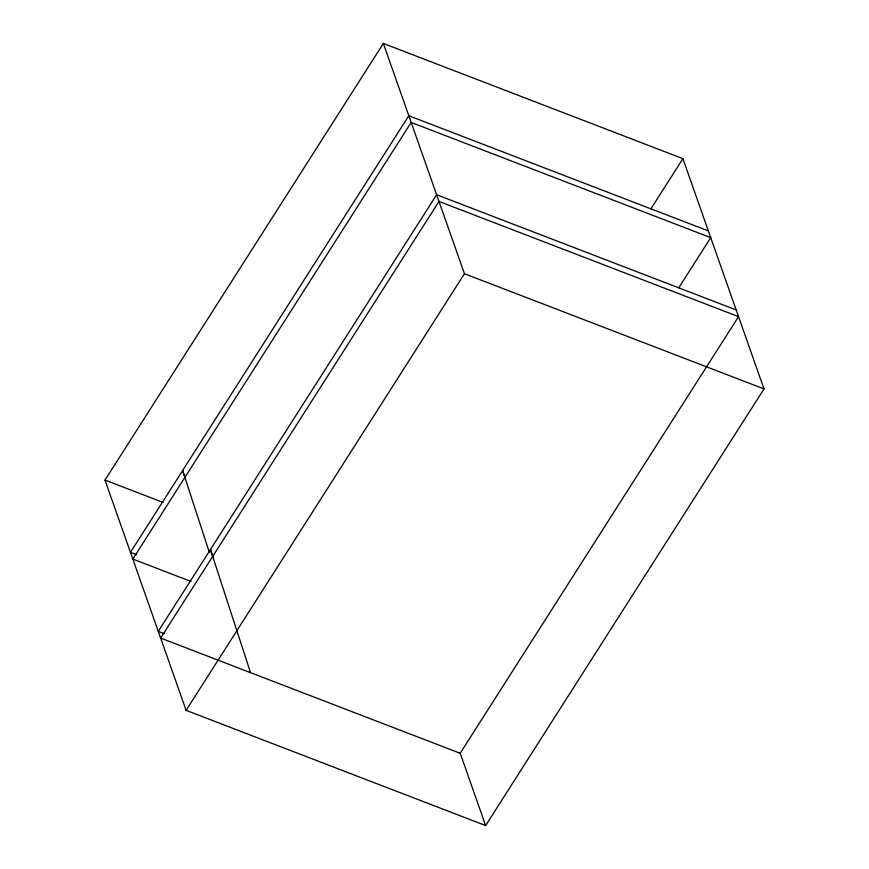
<?xml version="1.0" encoding="UTF-8"?>
<svg xmlns="http://www.w3.org/2000/svg" width="869" height="869" viewBox="0 0 869 869"><rect width="100%" height="100%" fill="white"/><g stroke="black" fill="none" stroke-linecap="round" stroke-linejoin="round"><path stroke-width="1.3" d="M104.997 480.079L383.348 43.45L682.904 158.647L764.003 388.921L485.652 825.55L186.096 710.353L104.997 480.079L163.144 502.445M186.096 710.353L464.448 273.724L383.348 43.45M650.848 208.94L682.904 158.647M678.667 287.932L710.723 237.639L411.167 122.442L132.816 559.082L190.963 581.437M708.365 230.926L408.81 115.729L130.459 552.358L136.781 554.791M736.184 309.918L436.629 194.721L158.277 631.361L164.599 633.783M464.448 273.724L764.003 388.921M459.973 752.63L485.652 825.55M250.511 672.628L210.461 549.49L212.948 557.17M209.44 552.695L182.642 470.498L185.13 478.167M438.986 201.445L160.635 638.074L460.19 753.271L738.541 316.642L438.986 201.445"/></g></svg>
